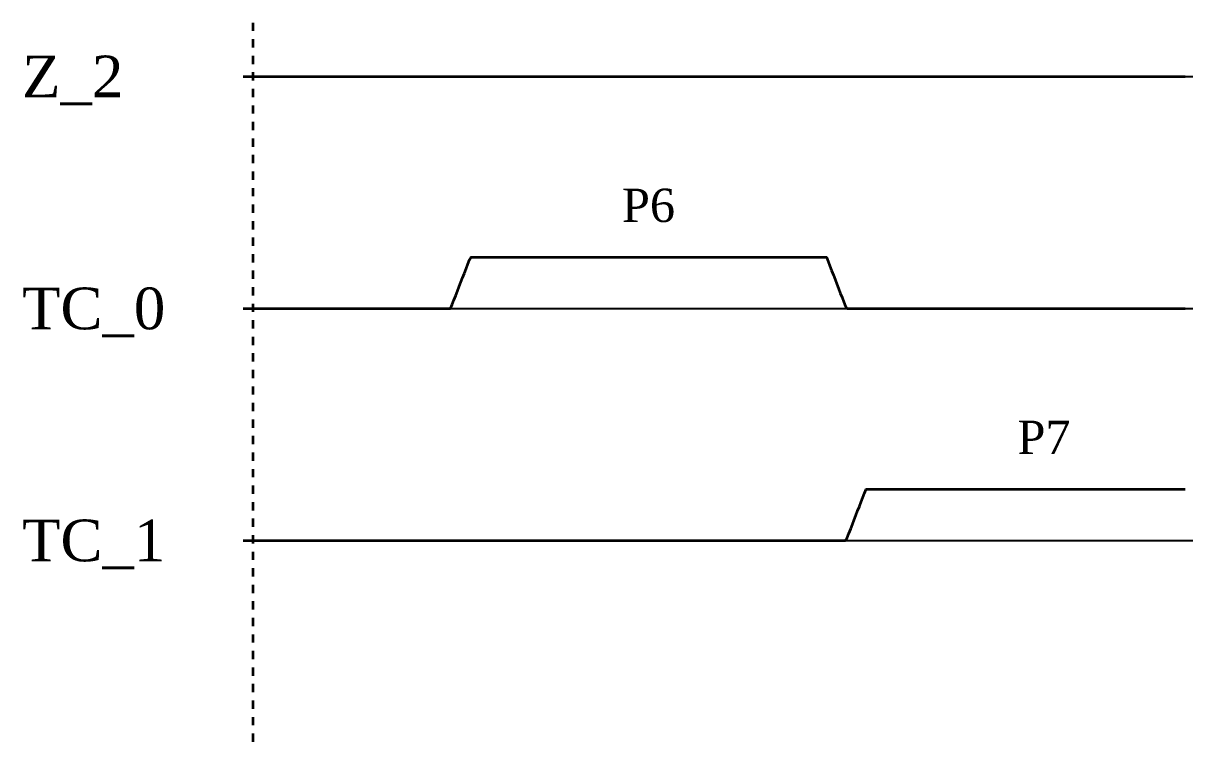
# Model space of a CAD drawing. Header units: metres. Extents: x -19 to 182, y -9 to 258.
# Drawn here: x -18.6 to 79.8, y 64.2 to 124.4 of the extents above; entities that cross this region are included whole.
import ezdxf
from ezdxf.enums import TextEntityAlignment as Align

# ---------------------------------------------------------------- set-up
doc = ezdxf.new("R2010")
doc.units = ezdxf.units.M
doc.linetypes.add('JIS_02_0.7', pattern=[1.4, 0.7, -0.7])
doc.layers.add('BASE', color=8, linetype='Continuous', lineweight=25)
doc.layers.add('WAVE', color=7, linetype='Continuous', lineweight=35)
doc.layers.add('TEXT', color=7, linetype='Continuous')
doc.styles.add('TNR', font='Times New Roman.ttf')

msp = doc.modelspace()

# ---------------------------------------------------------------- linework, layer by layer
at = {"layer": 'BASE', "linetype": 'JIS_02_0.7', "lineweight": 35, "flags": 128}
msp.add_lwpolyline([(0.838, 8.957), (0.838, 244.15)], dxfattribs=at)
at = {"layer": 'BASE', "lineweight": 25, "flags": 128}
for points in [[(0, 119.908), (0.838, 119.908)], [(0.838, 119.908), (118.146, 119.908)], [(0, 100.261), (0.838, 100.261)], [(0.838, 100.261), (118.146, 100.261)], [(0, 80.613), (0.838, 80.613)], [(0.838, 80.613), (118.146, 80.613)]]:
    msp.add_lwpolyline(points, dxfattribs=at)
at = {"layer": 'BASE', "lineweight": 35, "flags": 128}
for points in [[(0, 119.908), (0.838, 119.908)], [(0, 100.261), (0.838, 100.261)], [(0, 80.613), (0.838, 80.613)]]:
    msp.add_lwpolyline(points, dxfattribs=at)
at = {"layer": 'WAVE', "lineweight": 35, "flags": 128}
for points in [[(0.838, 119.908), (0.985, 119.908), (1.132, 119.908), (1.278, 119.908), (1.425, 119.908), (1.572, 119.908), (1.719, 119.908), (1.866, 119.908), (2.012, 119.908), (2.159, 119.908), (2.306, 119.908), (2.453, 119.908), (2.6, 119.908), (2.747, 119.908), (2.893, 119.908), (3.04, 119.908), (3.187, 119.908), (3.334, 119.908), (3.481, 119.908), (3.627, 119.908), (3.774, 119.908), (3.921, 119.908), (4.068, 119.908), (4.215, 119.908), (4.362, 119.908), (4.508, 119.908), (4.655, 119.908), (4.802, 119.908), (4.949, 119.908), (5.096, 119.908), (5.242, 119.908), (5.389, 119.908), (5.536, 119.908), (5.683, 119.908), (5.83, 119.908), (5.977, 119.908), (6.123, 119.908), (6.27, 119.908), (6.417, 119.908), (6.564, 119.908), (6.711, 119.908), (6.858, 119.908), (7.004, 119.908), (7.151, 119.908), (7.298, 119.908), (7.445, 119.908), (7.592, 119.908), (7.738, 119.908), (7.885, 119.908), (8.032, 119.908), (8.179, 119.908), (8.326, 119.908), (8.473, 119.908), (8.619, 119.908), (8.766, 119.908), (8.913, 119.908), (9.06, 119.908), (9.207, 119.908), (9.353, 119.908), (9.5, 119.908), (9.647, 119.908), (9.794, 119.908), (9.941, 119.908), (10.088, 119.908), (10.234, 119.908), (10.381, 119.908), (10.528, 119.908), (10.675, 119.908), (10.822, 119.908), (10.968, 119.908), (11.115, 119.908), (11.262, 119.908), (11.409, 119.908), (11.556, 119.908), (11.703, 119.908), (11.849, 119.908), (11.996, 119.908), (12.143, 119.908), (12.29, 119.908), (12.437, 119.908), (12.583, 119.908), (12.73, 119.908), (12.877, 119.908), (13.024, 119.908), (13.171, 119.908), (13.318, 119.908), (13.464, 119.908), (13.611, 119.908), (13.758, 119.908), (13.905, 119.908), (14.052, 119.908), (14.198, 119.908), (14.345, 119.908), (14.492, 119.908), (14.639, 119.908), (14.786, 119.908), (14.933, 119.908), (15.079, 119.908), (15.226, 119.908), (15.373, 119.908), (15.52, 119.908), (15.667, 119.908), (15.813, 119.908), (15.96, 119.908), (16.107, 119.908), (16.254, 119.908), (16.401, 119.908), (16.548, 119.908), (16.694, 119.908), (16.841, 119.908), (16.988, 119.908), (17.135, 119.908), (17.282, 119.908), (17.428, 119.908), (17.575, 119.908), (17.722, 119.908), (17.869, 119.908), (18.016, 119.908), (18.163, 119.908), (18.309, 119.908), (18.456, 119.908), (18.603, 119.908), (18.75, 119.908), (18.897, 119.908), (19.043, 119.908), (19.19, 119.908), (19.337, 119.908), (19.484, 119.908), (19.631, 119.908), (19.778, 119.908), (19.924, 119.908), (20.071, 119.908), (20.218, 119.908), (20.365, 119.908), (20.512, 119.908), (20.659, 119.908), (20.805, 119.908), (20.952, 119.908), (21.099, 119.908), (21.246, 119.908), (21.393, 119.908), (21.539, 119.908), (21.686, 119.908), (21.833, 119.908), (21.98, 119.908), (22.127, 119.908), (22.274, 119.908), (22.42, 119.908), (22.567, 119.908), (22.714, 119.908), (22.861, 119.908), (23.008, 119.908), (23.154, 119.908), (23.301, 119.908), (23.448, 119.908), (23.595, 119.908), (23.742, 119.908), (23.889, 119.908), (24.035, 119.908), (24.182, 119.908), (24.329, 119.908), (24.476, 119.908), (24.623, 119.908), (24.769, 119.908), (24.916, 119.908), (25.063, 119.908), (25.21, 119.908), (25.357, 119.908), (25.504, 119.908), (25.65, 119.908), (25.797, 119.908), (25.944, 119.908), (26.091, 119.908), (26.238, 119.908), (26.384, 119.908), (26.531, 119.908), (26.678, 119.908), (26.825, 119.908), (26.972, 119.908), (27.119, 119.908), (27.265, 119.908), (27.412, 119.908), (27.559, 119.908), (27.706, 119.908), (27.853, 119.908), (27.999, 119.908), (28.146, 119.908), (28.293, 119.908), (28.44, 119.908), (28.587, 119.908), (28.734, 119.908), (28.88, 119.908), (29.027, 119.908), (29.174, 119.908), (29.321, 119.908), (29.468, 119.908), (29.614, 119.908), (29.761, 119.908), (29.908, 119.908), (30.055, 119.908), (30.202, 119.908), (30.349, 119.908), (30.495, 119.908), (30.642, 119.908), (30.789, 119.908), (30.936, 119.908), (31.083, 119.908), (31.229, 119.908), (31.376, 119.908), (31.523, 119.908), (31.67, 119.908), (31.817, 119.908), (31.964, 119.908), (32.11, 119.908), (32.257, 119.908), (32.404, 119.908), (32.551, 119.908), (32.698, 119.908), (32.845, 119.908), (32.991, 119.908), (33.138, 119.908), (33.285, 119.908), (33.432, 119.908), (33.579, 119.908), (33.725, 119.908), (33.872, 119.908), (34.019, 119.908), (34.166, 119.908), (34.313, 119.908), (34.46, 119.908), (34.606, 119.908), (34.753, 119.908), (34.9, 119.908), (35.047, 119.908), (35.194, 119.908), (35.34, 119.908), (35.487, 119.908), (35.634, 119.908), (35.781, 119.908), (35.928, 119.908), (36.075, 119.908), (36.221, 119.908), (36.368, 119.908), (36.515, 119.908), (36.662, 119.908), (36.809, 119.908), (36.955, 119.908), (37.102, 119.908), (37.249, 119.908), (37.396, 119.908), (37.543, 119.908), (37.69, 119.908), (37.836, 119.908), (37.983, 119.908), (38.13, 119.908), (38.277, 119.908), (38.424, 119.908), (38.57, 119.908), (38.717, 119.908), (38.864, 119.908), (39.011, 119.908), (39.158, 119.908), (39.305, 119.908), (39.451, 119.908), (39.598, 119.908), (39.745, 119.908), (39.892, 119.908), (40.039, 119.908), (40.185, 119.908), (40.332, 119.908), (40.479, 119.908), (40.626, 119.908), (40.773, 119.908), (40.92, 119.908), (41.066, 119.908), (41.213, 119.908), (41.36, 119.908), (41.507, 119.908), (41.654, 119.908), (41.8, 119.908), (41.947, 119.908), (42.094, 119.908), (42.241, 119.908), (42.388, 119.908), (42.535, 119.908), (42.681, 119.908), (42.828, 119.908), (42.975, 119.908), (43.122, 119.908), (43.269, 119.908), (43.415, 119.908), (43.562, 119.908), (43.709, 119.908), (43.856, 119.908), (44.003, 119.908), (44.15, 119.908), (44.296, 119.908), (44.443, 119.908), (44.59, 119.908), (44.737, 119.908), (44.884, 119.908), (45.03, 119.908), (45.177, 119.908), (45.324, 119.908), (45.471, 119.908), (45.618, 119.908), (45.765, 119.908), (45.911, 119.908), (46.058, 119.908), (46.205, 119.908), (46.352, 119.908), (46.499, 119.908), (46.646, 119.908), (46.792, 119.908), (46.939, 119.908), (47.086, 119.908), (47.233, 119.908), (47.38, 119.908), (47.526, 119.908), (47.673, 119.908), (47.82, 119.908), (47.967, 119.908), (48.114, 119.908), (48.261, 119.908), (48.407, 119.908), (48.554, 119.908), (48.701, 119.908), (48.848, 119.908), (48.995, 119.908), (49.141, 119.908), (49.288, 119.908), (49.435, 119.908), (49.582, 119.908), (49.729, 119.908), (49.876, 119.908), (50.022, 119.908), (50.169, 119.908), (50.316, 119.908), (50.463, 119.908), (50.61, 119.908), (50.756, 119.908), (50.903, 119.908), (51.05, 119.908), (51.197, 119.908), (51.344, 119.908), (51.491, 119.908), (51.637, 119.908), (51.784, 119.908), (51.931, 119.908), (52.078, 119.908), (52.225, 119.908), (52.371, 119.908), (52.518, 119.908), (52.665, 119.908), (52.812, 119.908), (52.959, 119.908), (53.106, 119.908), (53.252, 119.908), (53.399, 119.908), (53.546, 119.908), (53.693, 119.908), (53.84, 119.908), (53.986, 119.908), (54.133, 119.908), (54.28, 119.908), (54.427, 119.908), (54.574, 119.908), (54.721, 119.908), (54.867, 119.908), (55.014, 119.908), (55.161, 119.908), (55.308, 119.908), (55.455, 119.908), (55.601, 119.908), (55.748, 119.908), (55.895, 119.908), (56.042, 119.908), (56.189, 119.908), (56.336, 119.908), (56.482, 119.908), (56.629, 119.908), (56.776, 119.908), (56.923, 119.908), (57.07, 119.908), (57.216, 119.908), (57.363, 119.908), (57.51, 119.908), (57.657, 119.908), (57.804, 119.908), (57.951, 119.908), (58.097, 119.908), (58.244, 119.908), (58.391, 119.908), (58.538, 119.908), (58.685, 119.908), (58.832, 119.908), (58.978, 119.908), (59.125, 119.908), (59.272, 119.908), (59.419, 119.908), (59.566, 119.908), (59.712, 119.908), (59.859, 119.908), (60.006, 119.908), (60.153, 119.908), (60.3, 119.908), (60.447, 119.908), (60.593, 119.908), (60.74, 119.908), (60.887, 119.908), (61.034, 119.908), (61.181, 119.908), (61.327, 119.908), (61.474, 119.908), (61.621, 119.908), (61.768, 119.908), (61.915, 119.908), (62.062, 119.908), (62.208, 119.908), (62.355, 119.908), (62.502, 119.908), (62.649, 119.908), (62.796, 119.908), (62.942, 119.908), (63.089, 119.908), (63.236, 119.908), (63.383, 119.908), (63.53, 119.908), (63.677, 119.908), (63.823, 119.908), (63.97, 119.908), (64.117, 119.908), (64.264, 119.908), (64.411, 119.908), (64.557, 119.908), (64.704, 119.908), (64.851, 119.908), (64.998, 119.908), (65.145, 119.908), (65.292, 119.908), (65.438, 119.908), (65.585, 119.908), (65.732, 119.908), (65.879, 119.908), (66.026, 119.908), (66.172, 119.908), (66.319, 119.908), (66.466, 119.908), (66.613, 119.908), (66.76, 119.908), (66.907, 119.908), (67.053, 119.908), (67.2, 119.908), (67.347, 119.908), (67.494, 119.908), (67.641, 119.908), (67.787, 119.908), (67.934, 119.908), (68.081, 119.908), (68.228, 119.908), (68.375, 119.908), (68.522, 119.908), (68.668, 119.908), (68.815, 119.908), (68.962, 119.908), (69.109, 119.908), (69.256, 119.908), (69.402, 119.908), (69.549, 119.908), (69.696, 119.908), (69.843, 119.908), (69.99, 119.908), (70.137, 119.908), (70.283, 119.908), (70.43, 119.908), (70.577, 119.908), (70.724, 119.908), (70.871, 119.908), (71.017, 119.908), (71.164, 119.908), (71.311, 119.908), (71.458, 119.908), (71.605, 119.908), (71.752, 119.908), (71.898, 119.908), (72.045, 119.908), (72.192, 119.908), (72.339, 119.908), (72.486, 119.908), (72.633, 119.908), (72.779, 119.908), (72.926, 119.908), (73.073, 119.908), (73.22, 119.908), (73.367, 119.908), (73.513, 119.908), (73.66, 119.908), (73.807, 119.908), (73.954, 119.908), (74.101, 119.908), (74.248, 119.908), (74.394, 119.908), (74.541, 119.908), (74.688, 119.908), (74.835, 119.908), (74.982, 119.908), (75.128, 119.908), (75.275, 119.908), (75.422, 119.908), (75.569, 119.908), (75.716, 119.908), (75.863, 119.908), (76.009, 119.908), (76.156, 119.908), (76.303, 119.908), (76.45, 119.908), (76.597, 119.908), (76.743, 119.908), (76.89, 119.908), (77.037, 119.908), (77.184, 119.908), (77.331, 119.908), (77.478, 119.908), (77.624, 119.908), (77.771, 119.908), (77.918, 119.908), (78.065, 119.908), (78.212, 119.908), (78.358, 119.908), (78.505, 119.908), (78.652, 119.908), (78.799, 119.908), (78.946, 119.908), (79.093, 119.908), (79.239, 119.908), (79.386, 119.908), (79.533, 119.908), (79.68, 119.908), (79.827, 119.908)], [(0.838, 100.261), (0.985, 100.261), (1.132, 100.261), (1.278, 100.261), (1.425, 100.261), (1.572, 100.261), (1.719, 100.261), (1.866, 100.261), (2.012, 100.261), (2.159, 100.261), (2.306, 100.261), (2.453, 100.261), (2.6, 100.261), (2.747, 100.261), (2.893, 100.261), (3.04, 100.261), (3.187, 100.261), (3.334, 100.261), (3.481, 100.261), (3.627, 100.261), (3.774, 100.261), (3.921, 100.261), (4.068, 100.261), (4.215, 100.261), (4.362, 100.261), (4.508, 100.261), (4.655, 100.261), (4.802, 100.261), (4.949, 100.261), (5.096, 100.261), (5.242, 100.261), (5.389, 100.261), (5.536, 100.261), (5.683, 100.261), (5.83, 100.261), (5.977, 100.261), (6.123, 100.261), (6.27, 100.261), (6.417, 100.261), (6.564, 100.261), (6.711, 100.261), (6.858, 100.261), (7.004, 100.261), (7.151, 100.261), (7.298, 100.261), (7.445, 100.261), (7.592, 100.261), (7.738, 100.261), (7.885, 100.261), (8.032, 100.261), (8.179, 100.261), (8.326, 100.261), (8.473, 100.261), (8.619, 100.261), (8.766, 100.261), (8.913, 100.261), (9.06, 100.261), (9.207, 100.261), (9.353, 100.261), (9.5, 100.261), (9.647, 100.261), (9.794, 100.261), (9.941, 100.261), (10.088, 100.261), (10.234, 100.261), (10.381, 100.261), (10.528, 100.261), (10.675, 100.261), (10.822, 100.261), (10.968, 100.261), (11.115, 100.261), (11.262, 100.261), (11.409, 100.261), (11.556, 100.261), (11.703, 100.261), (11.849, 100.261), (11.996, 100.261), (12.143, 100.261), (12.29, 100.261), (12.437, 100.261), (12.583, 100.261), (12.73, 100.261), (12.877, 100.261), (13.024, 100.261), (13.171, 100.261), (13.318, 100.261), (13.464, 100.261), (13.611, 100.261), (13.758, 100.261), (13.905, 100.261), (14.052, 100.261), (14.198, 100.261), (14.345, 100.261), (14.492, 100.261), (14.639, 100.261), (14.786, 100.261), (14.933, 100.261), (15.079, 100.261), (15.226, 100.261), (15.373, 100.261), (15.52, 100.261), (15.667, 100.261), (15.813, 100.261), (15.96, 100.261), (16.107, 100.261), (16.254, 100.261), (16.401, 100.261), (16.548, 100.261), (16.694, 100.261), (16.841, 100.261), (16.988, 100.261), (17.135, 100.261), (17.282, 100.261), (17.428, 100.261), (17.575, 100.261), (17.722, 100.586), (17.869, 100.966), (18.016, 101.345), (18.163, 101.725), (18.309, 102.105), (18.456, 102.485), (18.603, 102.864), (18.75, 103.244), (18.897, 103.624), (19.043, 104.003), (19.19, 104.383), (19.337, 104.595), (19.484, 104.595), (19.631, 104.595), (19.778, 104.595), (19.924, 104.595), (20.071, 104.595), (20.218, 104.595), (20.365, 104.595), (20.512, 104.595), (20.659, 104.595), (20.805, 104.595), (20.952, 104.595), (21.099, 104.595), (21.246, 104.595), (21.393, 104.595), (21.539, 104.595), (21.686, 104.595), (21.833, 104.595), (21.98, 104.595), (22.127, 104.595), (22.274, 104.595), (22.42, 104.595), (22.567, 104.595), (22.714, 104.595), (22.861, 104.595), (23.008, 104.595), (23.154, 104.595), (23.301, 104.595), (23.448, 104.595), (23.595, 104.595), (23.742, 104.595), (23.889, 104.595), (24.035, 104.595), (24.182, 104.595), (24.329, 104.595), (24.476, 104.595), (24.623, 104.595), (24.769, 104.595), (24.916, 104.595), (25.063, 104.595), (25.21, 104.595), (25.357, 104.595), (25.504, 104.595), (25.65, 104.595), (25.797, 104.595), (25.944, 104.595), (26.091, 104.595), (26.238, 104.595), (26.384, 104.595), (26.531, 104.595), (26.678, 104.595), (26.825, 104.595), (26.972, 104.595), (27.119, 104.595), (27.265, 104.595), (27.412, 104.595), (27.559, 104.595), (27.706, 104.595), (27.853, 104.595), (27.999, 104.595), (28.146, 104.595), (28.293, 104.595), (28.44, 104.595), (28.587, 104.595), (28.734, 104.595), (28.88, 104.595), (29.027, 104.595), (29.174, 104.595), (29.321, 104.595), (29.468, 104.595), (29.614, 104.595), (29.761, 104.595), (29.908, 104.595), (30.055, 104.595), (30.202, 104.595), (30.349, 104.595), (30.495, 104.595), (30.642, 104.595), (30.789, 104.595), (30.936, 104.595), (31.083, 104.595), (31.229, 104.595), (31.376, 104.595), (31.523, 104.595), (31.67, 104.595), (31.817, 104.595), (31.964, 104.595), (32.11, 104.595), (32.257, 104.595), (32.404, 104.595), (32.551, 104.595), (32.698, 104.595), (32.845, 104.595), (32.991, 104.595), (33.138, 104.595), (33.285, 104.595), (33.432, 104.595), (33.579, 104.595), (33.725, 104.595), (33.872, 104.595), (34.019, 104.595), (34.166, 104.595), (34.313, 104.595), (34.46, 104.595), (34.606, 104.595), (34.753, 104.595), (34.9, 104.595), (35.047, 104.595), (35.194, 104.595), (35.34, 104.595), (35.487, 104.595), (35.634, 104.595), (35.781, 104.595), (35.928, 104.595), (36.075, 104.595), (36.221, 104.595), (36.368, 104.595), (36.515, 104.595), (36.662, 104.595), (36.809, 104.595), (36.955, 104.595), (37.102, 104.595), (37.249, 104.595), (37.396, 104.595), (37.543, 104.595), (37.69, 104.595), (37.836, 104.595), (37.983, 104.595), (38.13, 104.595), (38.277, 104.595), (38.424, 104.595), (38.57, 104.595), (38.717, 104.595), (38.864, 104.595), (39.011, 104.595), (39.158, 104.595), (39.305, 104.595), (39.451, 104.595), (39.598, 104.595), (39.745, 104.595), (39.892, 104.595), (40.039, 104.595), (40.185, 104.595), (40.332, 104.595), (40.479, 104.595), (40.626, 104.595), (40.773, 104.595), (40.92, 104.595), (41.066, 104.595), (41.213, 104.595), (41.36, 104.595), (41.507, 104.595), (41.654, 104.595), (41.8, 104.595), (41.947, 104.595), (42.094, 104.595), (42.241, 104.595), (42.388, 104.595), (42.535, 104.595), (42.681, 104.595), (42.828, 104.595), (42.975, 104.595), (43.122, 104.595), (43.269, 104.595), (43.415, 104.595), (43.562, 104.595), (43.709, 104.595), (43.856, 104.595), (44.003, 104.595), (44.15, 104.595), (44.296, 104.595), (44.443, 104.595), (44.59, 104.595), (44.737, 104.595), (44.884, 104.595), (45.03, 104.595), (45.177, 104.595), (45.324, 104.595), (45.471, 104.595), (45.618, 104.595), (45.765, 104.595), (45.911, 104.595), (46.058, 104.595), (46.205, 104.595), (46.352, 104.595), (46.499, 104.595), (46.646, 104.595), (46.792, 104.595), (46.939, 104.595), (47.086, 104.595), (47.233, 104.595), (47.38, 104.595), (47.526, 104.595), (47.673, 104.595), (47.82, 104.595), (47.967, 104.595), (48.114, 104.595), (48.261, 104.595), (48.407, 104.595), (48.554, 104.595), (48.701, 104.595), (48.848, 104.595), (48.995, 104.595), (49.141, 104.595), (49.288, 104.595), (49.435, 104.595), (49.582, 104.22), (49.729, 103.841), (49.876, 103.461), (50.022, 103.081), (50.169, 102.702), (50.316, 102.322), (50.463, 101.942), (50.61, 101.562), (50.756, 101.183), (50.903, 100.803), (51.05, 100.423), (51.197, 100.261), (51.344, 100.261), (51.491, 100.261), (51.637, 100.261), (51.784, 100.261), (51.931, 100.261), (52.078, 100.261), (52.225, 100.261), (52.371, 100.261), (52.518, 100.261), (52.665, 100.261), (52.812, 100.261), (52.959, 100.261), (53.106, 100.261), (53.252, 100.261), (53.399, 100.261), (53.546, 100.261), (53.693, 100.261), (53.84, 100.261), (53.986, 100.261), (54.133, 100.261), (54.28, 100.261), (54.427, 100.261), (54.574, 100.261), (54.721, 100.261), (54.867, 100.261), (55.014, 100.261), (55.161, 100.261), (55.308, 100.261), (55.455, 100.261), (55.601, 100.261), (55.748, 100.261), (55.895, 100.261), (56.042, 100.261), (56.189, 100.261), (56.336, 100.261), (56.482, 100.261), (56.629, 100.261), (56.776, 100.261), (56.923, 100.261), (57.07, 100.261), (57.216, 100.261), (57.363, 100.261), (57.51, 100.261), (57.657, 100.261), (57.804, 100.261), (57.951, 100.261), (58.097, 100.261), (58.244, 100.261), (58.391, 100.261), (58.538, 100.261), (58.685, 100.261), (58.832, 100.261), (58.978, 100.261), (59.125, 100.261), (59.272, 100.261), (59.419, 100.261), (59.566, 100.261), (59.712, 100.261), (59.859, 100.261), (60.006, 100.261), (60.153, 100.261), (60.3, 100.261), (60.447, 100.261), (60.593, 100.261), (60.74, 100.261), (60.887, 100.261), (61.034, 100.261), (61.181, 100.261), (61.327, 100.261), (61.474, 100.261), (61.621, 100.261), (61.768, 100.261), (61.915, 100.261), (62.062, 100.261), (62.208, 100.261), (62.355, 100.261), (62.502, 100.261), (62.649, 100.261), (62.796, 100.261), (62.942, 100.261), (63.089, 100.261), (63.236, 100.261), (63.383, 100.261), (63.53, 100.261), (63.677, 100.261), (63.823, 100.261), (63.97, 100.261), (64.117, 100.261), (64.264, 100.261), (64.411, 100.261), (64.557, 100.261), (64.704, 100.261), (64.851, 100.261), (64.998, 100.261), (65.145, 100.261), (65.292, 100.261), (65.438, 100.261), (65.585, 100.261), (65.732, 100.261), (65.879, 100.261), (66.026, 100.261), (66.172, 100.261), (66.319, 100.261), (66.466, 100.261), (66.613, 100.261), (66.76, 100.261), (66.907, 100.261), (67.053, 100.261), (67.2, 100.261), (67.347, 100.261), (67.494, 100.261), (67.641, 100.261), (67.787, 100.261), (67.934, 100.261), (68.081, 100.261), (68.228, 100.261), (68.375, 100.261), (68.522, 100.261), (68.668, 100.261), (68.815, 100.261), (68.962, 100.261), (69.109, 100.261), (69.256, 100.261), (69.402, 100.261), (69.549, 100.261), (69.696, 100.261), (69.843, 100.261), (69.99, 100.261), (70.137, 100.261), (70.283, 100.261), (70.43, 100.261), (70.577, 100.261), (70.724, 100.261), (70.871, 100.261), (71.017, 100.261), (71.164, 100.261), (71.311, 100.261), (71.458, 100.261), (71.605, 100.261), (71.752, 100.261), (71.898, 100.261), (72.045, 100.261), (72.192, 100.261), (72.339, 100.261), (72.486, 100.261), (72.633, 100.261), (72.779, 100.261), (72.926, 100.261), (73.073, 100.261), (73.22, 100.261), (73.367, 100.261), (73.513, 100.261), (73.66, 100.261), (73.807, 100.261), (73.954, 100.261), (74.101, 100.261), (74.248, 100.261), (74.394, 100.261), (74.541, 100.261), (74.688, 100.261), (74.835, 100.261), (74.982, 100.261), (75.128, 100.261), (75.275, 100.261), (75.422, 100.261), (75.569, 100.261), (75.716, 100.261), (75.863, 100.261), (76.009, 100.261), (76.156, 100.261), (76.303, 100.261), (76.45, 100.261), (76.597, 100.261), (76.743, 100.261), (76.89, 100.261), (77.037, 100.261), (77.184, 100.261), (77.331, 100.261), (77.478, 100.261), (77.624, 100.261), (77.771, 100.261), (77.918, 100.261), (78.065, 100.261), (78.212, 100.261), (78.358, 100.261), (78.505, 100.261), (78.652, 100.261), (78.799, 100.261), (78.946, 100.261), (79.093, 100.261), (79.239, 100.261), (79.386, 100.261), (79.533, 100.261), (79.68, 100.261), (79.827, 100.261)], [(0.838, 80.613), (0.985, 80.613), (1.132, 80.613), (1.278, 80.613), (1.425, 80.613), (1.572, 80.613), (1.719, 80.613), (1.866, 80.613), (2.012, 80.613), (2.159, 80.613), (2.306, 80.613), (2.453, 80.613), (2.6, 80.613), (2.747, 80.613), (2.893, 80.613), (3.04, 80.613), (3.187, 80.613), (3.334, 80.613), (3.481, 80.613), (3.627, 80.613), (3.774, 80.613), (3.921, 80.613), (4.068, 80.613), (4.215, 80.613), (4.362, 80.613), (4.508, 80.613), (4.655, 80.613), (4.802, 80.613), (4.949, 80.613), (5.096, 80.613), (5.242, 80.613), (5.389, 80.613), (5.536, 80.613), (5.683, 80.613), (5.83, 80.613), (5.977, 80.613), (6.123, 80.613), (6.27, 80.613), (6.417, 80.613), (6.564, 80.613), (6.711, 80.613), (6.858, 80.613), (7.004, 80.613), (7.151, 80.613), (7.298, 80.613), (7.445, 80.613), (7.592, 80.613), (7.738, 80.613), (7.885, 80.613), (8.032, 80.613), (8.179, 80.613), (8.326, 80.613), (8.473, 80.613), (8.619, 80.613), (8.766, 80.613), (8.913, 80.613), (9.06, 80.613), (9.207, 80.613), (9.353, 80.613), (9.5, 80.613), (9.647, 80.613), (9.794, 80.613), (9.941, 80.613), (10.088, 80.613), (10.234, 80.613), (10.381, 80.613), (10.528, 80.613), (10.675, 80.613), (10.822, 80.613), (10.968, 80.613), (11.115, 80.613), (11.262, 80.613), (11.409, 80.613), (11.556, 80.613), (11.703, 80.613), (11.849, 80.613), (11.996, 80.613), (12.143, 80.613), (12.29, 80.613), (12.437, 80.613), (12.583, 80.613), (12.73, 80.613), (12.877, 80.613), (13.024, 80.613), (13.171, 80.613), (13.318, 80.613), (13.464, 80.613), (13.611, 80.613), (13.758, 80.613), (13.905, 80.613), (14.052, 80.613), (14.198, 80.613), (14.345, 80.613), (14.492, 80.613), (14.639, 80.613), (14.786, 80.613), (14.933, 80.613), (15.079, 80.613), (15.226, 80.613), (15.373, 80.613), (15.52, 80.613), (15.667, 80.613), (15.813, 80.613), (15.96, 80.613), (16.107, 80.613), (16.254, 80.613), (16.401, 80.613), (16.548, 80.613), (16.694, 80.613), (16.841, 80.613), (16.988, 80.613), (17.135, 80.613), (17.282, 80.613), (17.428, 80.613), (17.575, 80.613), (17.722, 80.613), (17.869, 80.613), (18.016, 80.613), (18.163, 80.613), (18.309, 80.613), (18.456, 80.613), (18.603, 80.613), (18.75, 80.613), (18.897, 80.613), (19.043, 80.613), (19.19, 80.613), (19.337, 80.613), (19.484, 80.613), (19.631, 80.613), (19.778, 80.613), (19.924, 80.613), (20.071, 80.613), (20.218, 80.613), (20.365, 80.613), (20.512, 80.613), (20.659, 80.613), (20.805, 80.613), (20.952, 80.613), (21.099, 80.613), (21.246, 80.613), (21.393, 80.613), (21.539, 80.613), (21.686, 80.613), (21.833, 80.613), (21.98, 80.613), (22.127, 80.613), (22.274, 80.613), (22.42, 80.613), (22.567, 80.613), (22.714, 80.613), (22.861, 80.613), (23.008, 80.613), (23.154, 80.613), (23.301, 80.613), (23.448, 80.613), (23.595, 80.613), (23.742, 80.613), (23.889, 80.613), (24.035, 80.613), (24.182, 80.613), (24.329, 80.613), (24.476, 80.613), (24.623, 80.613), (24.769, 80.613), (24.916, 80.613), (25.063, 80.613), (25.21, 80.613), (25.357, 80.613), (25.504, 80.613), (25.65, 80.613), (25.797, 80.613), (25.944, 80.613), (26.091, 80.613), (26.238, 80.613), (26.384, 80.613), (26.531, 80.613), (26.678, 80.613), (26.825, 80.613), (26.972, 80.613), (27.119, 80.613), (27.265, 80.613), (27.412, 80.613), (27.559, 80.613), (27.706, 80.613), (27.853, 80.613), (27.999, 80.613), (28.146, 80.613), (28.293, 80.613), (28.44, 80.613), (28.587, 80.613), (28.734, 80.613), (28.88, 80.613), (29.027, 80.613), (29.174, 80.613), (29.321, 80.613), (29.468, 80.613), (29.614, 80.613), (29.761, 80.613), (29.908, 80.613), (30.055, 80.613), (30.202, 80.613), (30.349, 80.613), (30.495, 80.613), (30.642, 80.613), (30.789, 80.613), (30.936, 80.613), (31.083, 80.613), (31.229, 80.613), (31.376, 80.613), (31.523, 80.613), (31.67, 80.613), (31.817, 80.613), (31.964, 80.613), (32.11, 80.613), (32.257, 80.613), (32.404, 80.613), (32.551, 80.613), (32.698, 80.613), (32.845, 80.613), (32.991, 80.613), (33.138, 80.613), (33.285, 80.613), (33.432, 80.613), (33.579, 80.613), (33.725, 80.613), (33.872, 80.613), (34.019, 80.613), (34.166, 80.613), (34.313, 80.613), (34.46, 80.613), (34.606, 80.613), (34.753, 80.613), (34.9, 80.613), (35.047, 80.613), (35.194, 80.613), (35.34, 80.613), (35.487, 80.613), (35.634, 80.613), (35.781, 80.613), (35.928, 80.613), (36.075, 80.613), (36.221, 80.613), (36.368, 80.613), (36.515, 80.613), (36.662, 80.613), (36.809, 80.613), (36.955, 80.613), (37.102, 80.613), (37.249, 80.613), (37.396, 80.613), (37.543, 80.613), (37.69, 80.613), (37.836, 80.613), (37.983, 80.613), (38.13, 80.613), (38.277, 80.613), (38.424, 80.613), (38.57, 80.613), (38.717, 80.613), (38.864, 80.613), (39.011, 80.613), (39.158, 80.613), (39.305, 80.613), (39.451, 80.613), (39.598, 80.613), (39.745, 80.613), (39.892, 80.613), (40.039, 80.613), (40.185, 80.613), (40.332, 80.613), (40.479, 80.613), (40.626, 80.613), (40.773, 80.613), (40.92, 80.613), (41.066, 80.613), (41.213, 80.613), (41.36, 80.613), (41.507, 80.613), (41.654, 80.613), (41.8, 80.613), (41.947, 80.613), (42.094, 80.613), (42.241, 80.613), (42.388, 80.613), (42.535, 80.613), (42.681, 80.613), (42.828, 80.613), (42.975, 80.613), (43.122, 80.613), (43.269, 80.613), (43.415, 80.613), (43.562, 80.613), (43.709, 80.613), (43.856, 80.613), (44.003, 80.613), (44.15, 80.613), (44.296, 80.613), (44.443, 80.613), (44.59, 80.613), (44.737, 80.613), (44.884, 80.613), (45.03, 80.613), (45.177, 80.613), (45.324, 80.613), (45.471, 80.613), (45.618, 80.613), (45.765, 80.613), (45.911, 80.613), (46.058, 80.613), (46.205, 80.613), (46.352, 80.613), (46.499, 80.613), (46.646, 80.613), (46.792, 80.613), (46.939, 80.613), (47.086, 80.613), (47.233, 80.613), (47.38, 80.613), (47.526, 80.613), (47.673, 80.613), (47.82, 80.613), (47.967, 80.613), (48.114, 80.613), (48.261, 80.613), (48.407, 80.613), (48.554, 80.613), (48.701, 80.613), (48.848, 80.613), (48.995, 80.613), (49.141, 80.613), (49.288, 80.613), (49.435, 80.613), (49.582, 80.613), (49.729, 80.613), (49.876, 80.613), (50.022, 80.613), (50.169, 80.613), (50.316, 80.613), (50.463, 80.613), (50.61, 80.613), (50.756, 80.613), (50.903, 80.613), (51.05, 80.613), (51.197, 80.83), (51.344, 81.21), (51.491, 81.589), (51.637, 81.969), (51.784, 82.349), (51.931, 82.728), (52.078, 83.108), (52.225, 83.488), (52.371, 83.868), (52.518, 84.247), (52.665, 84.627), (52.812, 84.947), (52.959, 84.947), (53.106, 84.947), (53.252, 84.947), (53.399, 84.947), (53.546, 84.947), (53.693, 84.947), (53.84, 84.947), (53.986, 84.947), (54.133, 84.947), (54.28, 84.947), (54.427, 84.947), (54.574, 84.947), (54.721, 84.947), (54.867, 84.947), (55.014, 84.947), (55.161, 84.947), (55.308, 84.947), (55.455, 84.947), (55.601, 84.947), (55.748, 84.947), (55.895, 84.947), (56.042, 84.947), (56.189, 84.947), (56.336, 84.947), (56.482, 84.947), (56.629, 84.947), (56.776, 84.947), (56.923, 84.947), (57.07, 84.947), (57.216, 84.947), (57.363, 84.947), (57.51, 84.947), (57.657, 84.947), (57.804, 84.947), (57.951, 84.947), (58.097, 84.947), (58.244, 84.947), (58.391, 84.947), (58.538, 84.947), (58.685, 84.947), (58.832, 84.947), (58.978, 84.947), (59.125, 84.947), (59.272, 84.947), (59.419, 84.947), (59.566, 84.947), (59.712, 84.947), (59.859, 84.947), (60.006, 84.947), (60.153, 84.947), (60.3, 84.947), (60.447, 84.947), (60.593, 84.947), (60.74, 84.947), (60.887, 84.947), (61.034, 84.947), (61.181, 84.947), (61.327, 84.947), (61.474, 84.947), (61.621, 84.947), (61.768, 84.947), (61.915, 84.947), (62.062, 84.947), (62.208, 84.947), (62.355, 84.947), (62.502, 84.947), (62.649, 84.947), (62.796, 84.947), (62.942, 84.947), (63.089, 84.947), (63.236, 84.947), (63.383, 84.947), (63.53, 84.947), (63.677, 84.947), (63.823, 84.947), (63.97, 84.947), (64.117, 84.947), (64.264, 84.947), (64.411, 84.947), (64.557, 84.947), (64.704, 84.947), (64.851, 84.947), (64.998, 84.947), (65.145, 84.947), (65.292, 84.947), (65.438, 84.947), (65.585, 84.947), (65.732, 84.947), (65.879, 84.947), (66.026, 84.947), (66.172, 84.947), (66.319, 84.947), (66.466, 84.947), (66.613, 84.947), (66.76, 84.947), (66.907, 84.947), (67.053, 84.947), (67.2, 84.947), (67.347, 84.947), (67.494, 84.947), (67.641, 84.947), (67.787, 84.947), (67.934, 84.947), (68.081, 84.947), (68.228, 84.947), (68.375, 84.947), (68.522, 84.947), (68.668, 84.947), (68.815, 84.947), (68.962, 84.947), (69.109, 84.947), (69.256, 84.947), (69.402, 84.947), (69.549, 84.947), (69.696, 84.947), (69.843, 84.947), (69.99, 84.947), (70.137, 84.947), (70.283, 84.947), (70.43, 84.947), (70.577, 84.947), (70.724, 84.947), (70.871, 84.947), (71.017, 84.947), (71.164, 84.947), (71.311, 84.947), (71.458, 84.947), (71.605, 84.947), (71.752, 84.947), (71.898, 84.947), (72.045, 84.947), (72.192, 84.947), (72.339, 84.947), (72.486, 84.947), (72.633, 84.947), (72.779, 84.947), (72.926, 84.947), (73.073, 84.947), (73.22, 84.947), (73.367, 84.947), (73.513, 84.947), (73.66, 84.947), (73.807, 84.947), (73.954, 84.947), (74.101, 84.947), (74.248, 84.947), (74.394, 84.947), (74.541, 84.947), (74.688, 84.947), (74.835, 84.947), (74.982, 84.947), (75.128, 84.947), (75.275, 84.947), (75.422, 84.947), (75.569, 84.947), (75.716, 84.947), (75.863, 84.947), (76.009, 84.947), (76.156, 84.947), (76.303, 84.947), (76.45, 84.947), (76.597, 84.947), (76.743, 84.947), (76.89, 84.947), (77.037, 84.947), (77.184, 84.947), (77.331, 84.947), (77.478, 84.947), (77.624, 84.947), (77.771, 84.947), (77.918, 84.947), (78.065, 84.947), (78.212, 84.947), (78.358, 84.947), (78.505, 84.947), (78.652, 84.947), (78.799, 84.947), (78.946, 84.947), (79.093, 84.947), (79.239, 84.947), (79.386, 84.947), (79.533, 84.947), (79.68, 84.947), (79.827, 84.947)]]:
    msp.add_lwpolyline(points, dxfattribs=at)

# ---------------------------------------------------------------- texts
at = {"layer": 'TEXT', "style": 'TNR'}
for s, p in [('Z_2', (-18.731, 119.908)), ('TC_0', (-18.731, 100.261)), ('TC_1', (-18.731, 80.613))]:
    msp.add_text(s, height=3.5278, dxfattribs=at).set_placement(p, align=Align.MIDDLE_LEFT)
for s, p in [('P6', (34.355, 106.733)), ('P7', (67.871, 87.085))]:
    msp.add_text(s, height=2.8222, dxfattribs=at).set_placement(p, align=Align.BOTTOM_CENTER)

doc.saveas('drawing.dxf')
